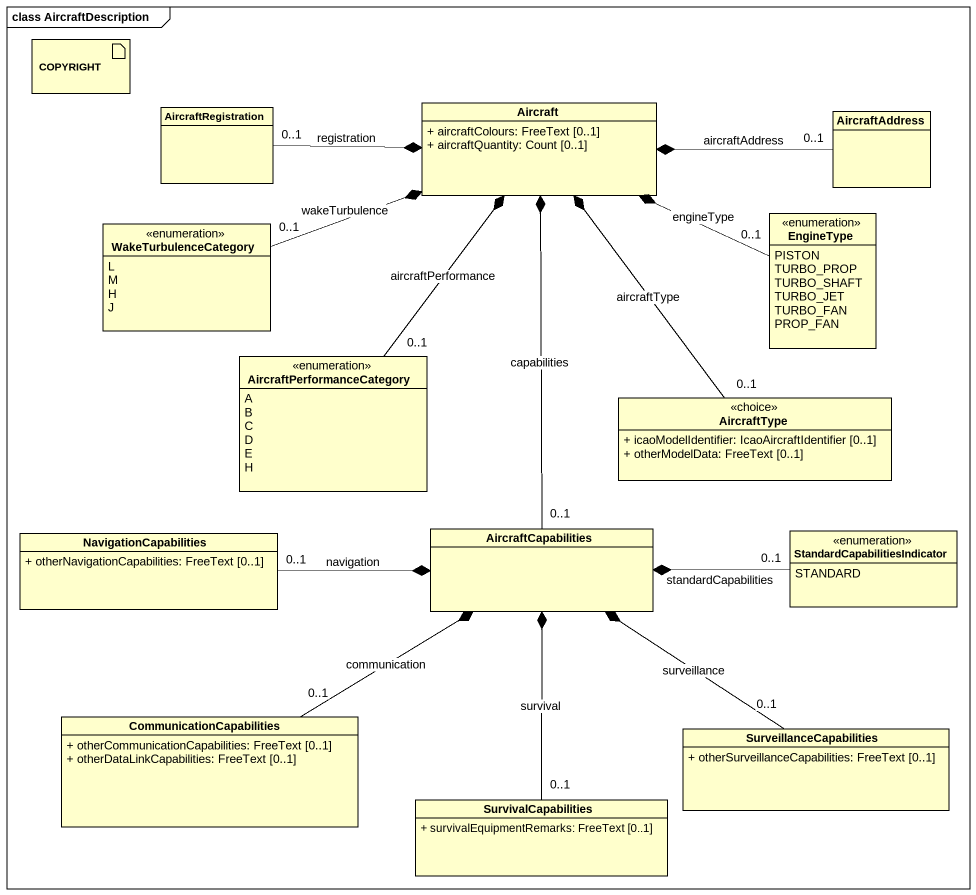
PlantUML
@startuml
mainframe class AircraftDescription
allowmixing
hide circle
hide empty members
skinparam classAttributeIconSize 0
artifact COPYRIGHT
class AircraftRegistration
class Aircraft {
  + aircraftColours: FreeText [0..1]
  + aircraftQuantity: Count [0..1]
}
class AircraftAddress
enum WakeTurbulenceCategory {
  L
  M
  H
  J
}
enum EngineType {
  PISTON
  TURBO_PROP
  TURBO_SHAFT
  TURBO_JET
  TURBO_FAN
  PROP_FAN
}
enum AircraftPerformanceCategory {
  A
  B
  C
  D
  E
  H
}
class AircraftType <<choice>> {
  + icaoModelIdentifier: IcaoAircraftIdentifier [0..1]
  + otherModelData: FreeText [0..1]
}
class NavigationCapabilities {
  + otherNavigationCapabilities: FreeText [0..1]
}
class AircraftCapabilities
enum "StandardCapabilitiesIndicator" as StandardCapabilitiesIndicato {
  STANDARD
}
class CommunicationCapabilities {
  + otherCommunicationCapabilities: FreeText [0..1]
  + otherDataLinkCapabilities: FreeText [0..1]
}
class SurveillanceCapabilities {
  + otherSurveillanceCapabilities: FreeText [0..1]
}
class SurvivalCapabilities {
  + survivalEquipmentRemarks: FreeText [0..1]
}
Aircraft *-left- "0..1" AircraftRegistration : registration
Aircraft *-right- "0..1" AircraftAddress : aircraftAddress
Aircraft *-left- "0..1" WakeTurbulenceCategory : wakeTurbulence
Aircraft *-right- "0..1" EngineType : engineType
Aircraft *-- "0..1" AircraftPerformanceCategory : aircraftPerformance
Aircraft *-- "0..1" AircraftType : aircraftType
Aircraft *-- "0..1" AircraftCapabilities : capabilities
AircraftCapabilities *-left- "0..1" NavigationCapabilities : navigation
AircraftCapabilities *-right- "0..1" StandardCapabilitiesIndicato : standardCapabilities
AircraftCapabilities *-- "0..1" CommunicationCapabilities : communication
AircraftCapabilities *-- "0..1" SurveillanceCapabilities : surveillance
AircraftCapabilities *-- "0..1" SurvivalCapabilities : survival
@enduml
